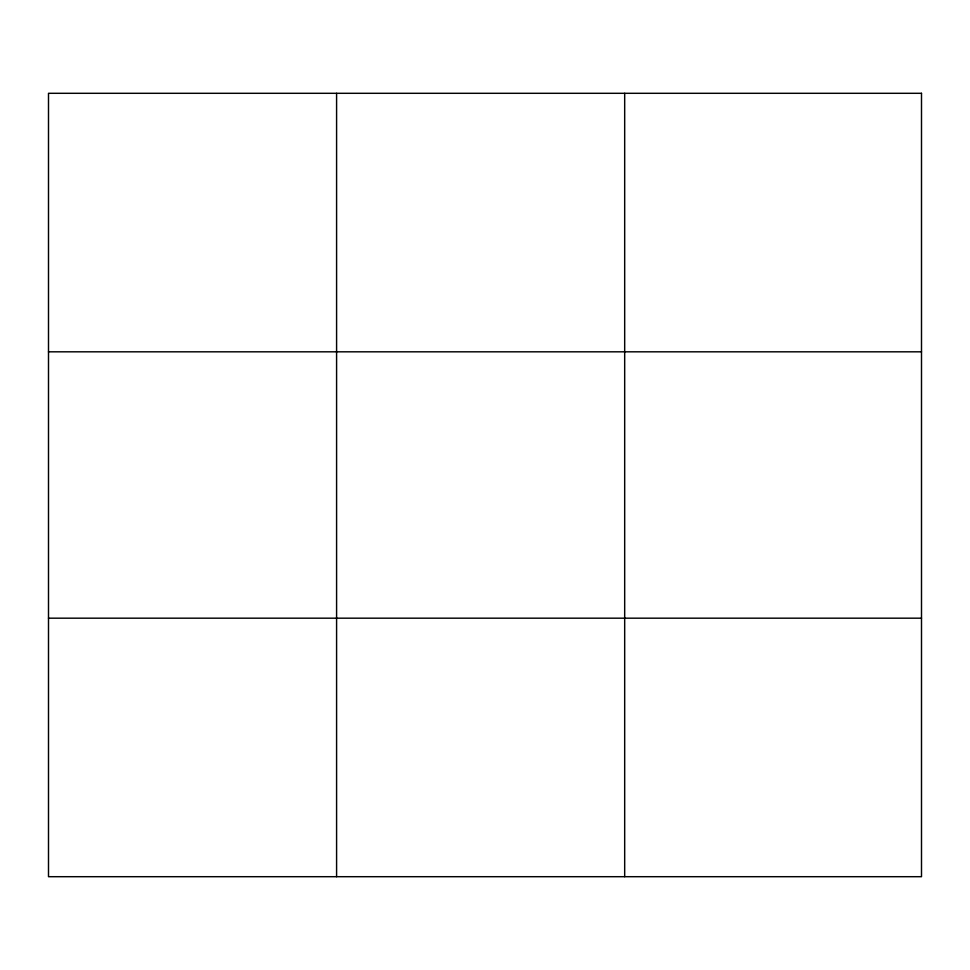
<?xml version="1.0" encoding="UTF-8"?>
<svg xmlns="http://www.w3.org/2000/svg" width="970" height="970" viewBox="0 0 970 970"><rect width="100%" height="100%" fill="white"/><g stroke="black" fill="none" stroke-linecap="round" stroke-linejoin="round"><path stroke-width="1.45" d="M336.59 93.302L336.59 876.698M624.68 93.302L624.68 876.698M48.5 351.819L921.5 351.819M48.5 618.181L921.5 618.181M921.5 93.302L921.5 876.698L48.5 876.698L48.5 93.302L921.5 93.302"/></g></svg>
